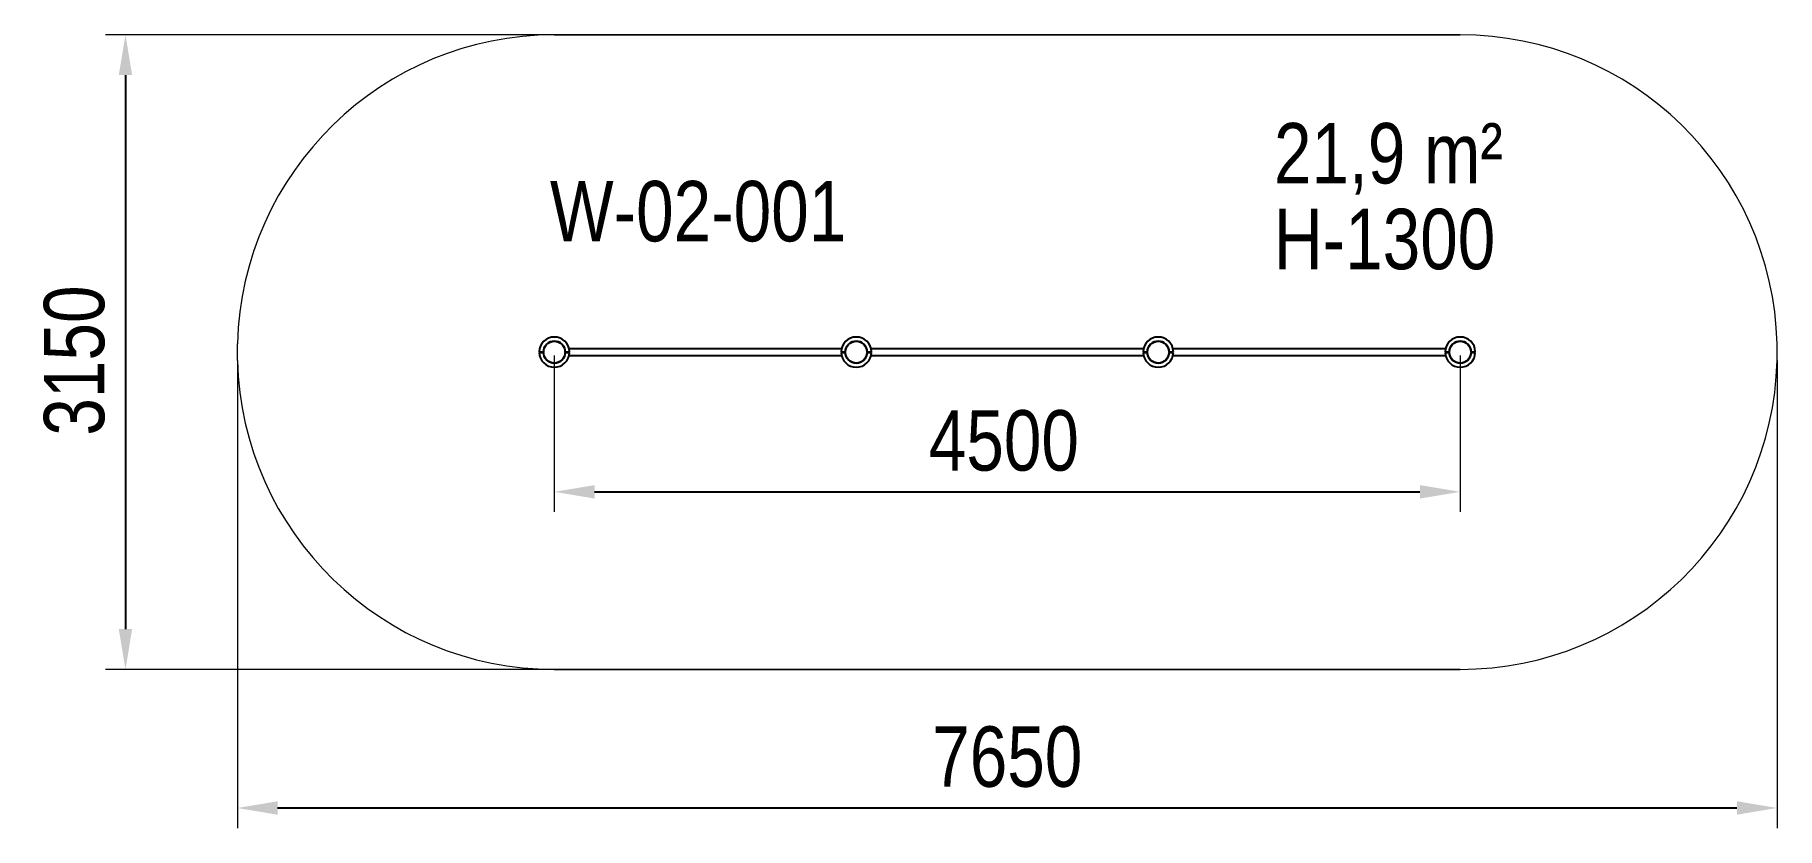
# Model space of a CAD drawing. Header units: millimetres. Extents: x -4614 to 4041, y -1994 to 1945.
import ezdxf

# ---------------------------------------------------------------- set-up
doc = ezdxf.new("R2010")
doc.units = ezdxf.units.MM
for name, color, linetype in [('DIKOM_АРТИКУЛ', 7, 'Continuous'), ('DIKOM_ЗОНА', 80, 'Continuous'), ('DIKOM_ОБЪЕКТ', 7, 'Continuous'), ('DIKOM_РАЗМЕР_ЗОНА', 7, 'Continuous'), ('DIKOM_РАЗМЕР_ОБЪЕКТА', 7, 'Continuous')]:
    doc.layers.add(name, color=color, linetype=linetype)
doc.styles.add('style1', font='arial.ttf', dxfattribs={"width": 0.8})
doc.dimstyles.new('1-50', dxfattribs={"dimtxt": 300, "dimasz": 200, "dimexe": 100, "dimexo": 0, "dimgap": 100, "dimtad": 1, "dimdec": 0, "dimtxsty": 'style1', "dimcen": 0, "dimclrd": 7, "dimclre": 7, "dimadec": 1, "dimazin": 2, "dimtfac": 1, "dimtdec": 0, "dimtmove": 0, "dimatfit": 3, "dimfxl": 0, "dimlwd": 25, "dimlwe": 18, "dimarcsym": 0})

# ---------------------------------------------------------------- blocks, each defined once
blk = doc.blocks.new('*D0')
at = {"layer": 'Defpoints', "color": 0, "transparency": 16777216}
for p in [(-2033.5, 353.5), (2466.5, 353.5), (2466.5, -324.1)]:
    blk.add_point(p, dxfattribs=at)
at = {"layer": 'DIKOM_РАЗМЕР_ОБЪЕКТА', "color": 7, "lineweight": 18, "transparency": 16777216}
for p, q in [((-2033.5, 353.5), (-2033.5, -424.1)), ((2466.5, 353.5), (2466.5, -424.1))]:
    blk.add_line(p, q, dxfattribs=at)
at = {"layer": 'DIKOM_РАЗМЕР_ОБЪЕКТА', "color": 7, "lineweight": 25, "transparency": 16777216}
blk.add_line((-1833.5, -324.1), (2266.5, -324.1), dxfattribs=at)
at = {"layer": 'DIKOM_РАЗМЕР_ОБЪЕКТА', "color": 7, "transparency": 16777216}
for points in [[(-1833.5, -290.7), (-1833.5, -357.4), (-2033.5, -324.1)], [(2266.5, -290.7), (2266.5, -357.4), (2466.5, -324.1)]]:
    blk.add_solid(points, dxfattribs=at)
at = {"layer": 'DIKOM_РАЗМЕР_ОБЪЕКТА', "color": 0, "transparency": 16777216, "insert": (199.5, -70.9), "char_height": 300, "attachment_point": 5, "style": 'style1'}
blk.add_mtext('4500', dxfattribs=at)
blk = doc.blocks.new('*D1')
at = {"layer": 'Defpoints', "color": 0, "transparency": 16777216}
for p in [(-3607.9, 327.5), (4040.9, 327.5), (4040.9, -1893.6)]:
    blk.add_point(p, dxfattribs=at)
at = {"layer": 'DIKOM_РАЗМЕР_ЗОНА', "color": 7, "lineweight": 18, "transparency": 16777216}
for p, q in [((-3607.9, 327.5), (-3607.9, -1993.6)), ((4040.9, 327.5), (4040.9, -1993.6))]:
    blk.add_line(p, q, dxfattribs=at)
at = {"layer": 'DIKOM_РАЗМЕР_ЗОНА', "color": 7, "lineweight": 25, "transparency": 16777216}
blk.add_line((-3407.9, -1893.6), (3840.9, -1893.6), dxfattribs=at)
at = {"layer": 'DIKOM_РАЗМЕР_ЗОНА', "color": 7, "transparency": 16777216}
for points in [[(-3407.9, -1860.2), (-3407.9, -1926.9), (-3607.9, -1893.6)], [(3840.9, -1860.2), (3840.9, -1926.9), (4040.9, -1893.6)]]:
    blk.add_solid(points, dxfattribs=at)
at = {"layer": 'DIKOM_РАЗМЕР_ЗОНА', "color": 0, "transparency": 16777216, "insert": (216.5, -1640.4), "char_height": 300, "attachment_point": 5, "style": 'style1'}
blk.add_mtext('7650', dxfattribs=at)
blk = doc.blocks.new('*D2')
at = {"layer": 'Defpoints', "color": 0, "transparency": 16777216}
for p in [(2466.5, 1944.5), (-4163.9, -1205.5), (2466.5, -1205.5)]:
    blk.add_point(p, dxfattribs=at)
at = {"layer": 'DIKOM_РАЗМЕР_ЗОНА', "color": 7, "lineweight": 18, "transparency": 16777216}
for p, q in [((2466.5, 1944.5), (-4263.9, 1944.5)), ((2466.5, -1205.5), (-4263.9, -1205.5))]:
    blk.add_line(p, q, dxfattribs=at)
at = {"layer": 'DIKOM_РАЗМЕР_ЗОНА', "color": 7, "lineweight": 25, "transparency": 16777216}
blk.add_line((-4163.9, 1744.5), (-4163.9, -1005.5), dxfattribs=at)
at = {"layer": 'DIKOM_РАЗМЕР_ЗОНА', "color": 7, "transparency": 16777216}
for points in [[(-4197.3, 1744.5), (-4130.6, 1744.5), (-4163.9, 1944.5)], [(-4197.3, -1005.5), (-4130.6, -1005.5), (-4163.9, -1205.5)]]:
    blk.add_solid(points, dxfattribs=at)
at = {"layer": 'DIKOM_РАЗМЕР_ЗОНА', "color": 0, "transparency": 16777216, "insert": (-4417.2, 327.6), "char_height": 300, "attachment_point": 5, "rotation": 90, "style": 'style1'}
blk.add_mtext('3150', dxfattribs=at)

msp = doc.modelspace()

# ---------------------------------------------------------------- linework, layer by layer
at = {"layer": 'DIKOM_ЗОНА', "color": 3, "lineweight": 15}
for p, q in [((-2033.5, 1944.5), (2466.5, 1944.5)), ((-3607.9, 327.5), (-3607.9, 411.5)), ((4040.9, 327.5), (4040.9, 411.5)), ((-2033.5, -1205.5), (2466.5, -1205.5))]:
    msp.add_line(p, q, dxfattribs=at)
for centre, start, end in [((-2033.5, 369.5), 90, 178.47193), ((2466.5, 369.5), 1.52807, 90), ((-2033.5, 369.5), 181.52807, 270), ((2466.5, 369.5), 270, 358.47193)]:
    msp.add_arc(centre, 1575, start, end, dxfattribs=at)
at = {"layer": 'DIKOM_ОБЪЕКТ'}
for p, q in [((-2108.5, 371.5), (-2088, 371.5)), ((-2108.5, 367.5), (-2088, 367.5)), ((-2088.5, 367.5), (-2088.5, 371.5)), ((-1979, 371.5), (-1958.5, 371.5)), ((-1979, 367.5), (-1958.5, 367.5)), ((-606.8, 385.5), (-1960.2, 385.5)), ((-1960.2, 353.5), (-606.8, 353.5)), ((-608.5, 371.5), (-588, 371.5)), ((-608.5, 367.5), (-588, 367.5)), ((-588.5, 367.5), (-588.5, 371.5)), ((-479, 371.5), (-458.5, 371.5)), ((-479, 367.5), (-458.5, 367.5)), ((893.2, 385.5), (-460.2, 385.5)), ((-460.2, 353.5), (893.2, 353.5)), ((891.5, 371.5), (912, 371.5)), ((891.5, 367.5), (912, 367.5)), ((911.5, 367.5), (911.5, 371.5)), ((1021, 371.5), (1041.5, 371.5)), ((1021, 367.5), (1041.5, 367.5)), ((2393.2, 385.5), (1039.8, 385.5)), ((1039.8, 353.5), (2393.2, 353.5)), ((2391.5, 371.5), (2412, 371.5)), ((2391.5, 367.5), (2412, 367.5)), ((2411.5, 367.5), (2411.5, 371.5)), ((2521, 371.5), (2541.5, 371.5)), ((2521, 367.5), (2541.5, 367.5))]:
    msp.add_line(p, q, dxfattribs=at)
for centre in [(-2033.5, 369.5), (-533.5, 369.5), (966.5, 369.5), (2466.5, 369.5)]:
    msp.add_circle(centre, 54, dxfattribs=at)
for centre, radius, start, end in [((-2033.5, 369.5), 75, 1.52807, 178.47193), ((-533.5, 369.5), 75, 1.52807, 178.47193), ((966.5, 369.5), 75, 1.52807, 178.47193), ((2466.5, 369.5), 75, 1.52807, 178.47193), ((-2033.5, 369.5), 75, 181.52807, 358.47193), ((-2033.5, 369.5), 54.5, 2.10307, 177.89693), ((-2033.5, 369.5), 54.5, 182.10307, 357.89693), ((-533.5, 369.5), 75, 181.52807, 358.47193), ((-533.5, 369.5), 54.5, 2.10307, 177.89693), ((-533.5, 369.5), 54.5, 182.10307, 357.89693), ((966.5, 369.5), 75, 181.52807, 358.47193), ((966.5, 369.5), 54.5, 2.10307, 177.89693), ((966.5, 369.5), 54.5, 182.10307, 357.89693), ((2466.5, 369.5), 75, 181.52807, 358.47193), ((2466.5, 369.5), 54.5, 2.10307, 177.89693), ((2466.5, 369.5), 54.5, 182.10307, 357.89693)]:
    msp.add_arc(centre, radius, start, end, dxfattribs=at)

# ---------------------------------------------------------------- texts
at = {"layer": 'DIKOM_АРТИКУЛ', "color": 7, "linetype": 'Continuous', "lineweight": 15, "insert": (-2055.3, 1219.3), "char_height": 300, "attachment_point": 1, "style": 'style1'}
msp.add_mtext_dynamic_manual_height_columns('W-02-001', width=2314.7, gutter_width=20, heights=[0], dxfattribs=at)
at = {"layer": 'DIKOM_РАЗМЕР_ОБЪЕКТА', "insert": (1541.6, 1506.9), "char_height": 300, "width": 2314.7, "attachment_point": 1, "style": 'style1'}
msp.add_mtext('21,9 m²', dxfattribs=at)
at = {"layer": 'DIKOM_РАЗМЕР_ОБЪЕКТА', "insert": (1541.2, 1081.1), "char_height": 300, "attachment_point": 1, "style": 'style1'}
msp.add_mtext_dynamic_manual_height_columns('H-1300', width=2314.7, gutter_width=20, heights=[0], dxfattribs=at)

# ---------------------------------------------------------------- dimensions: what is measured, and where the dimension line sits
at = {"layer": 'DIKOM_РАЗМЕР_ЗОНА'}
dim = msp.add_linear_dim(base=(-4163.9, -1205.5), p1=(2466.5, 1944.5), p2=(2466.5, -1205.5), angle=90, dimstyle='1-50', dxfattribs=at)
dim.commit()
dim.dimension.update_dxf_attribs({"geometry": '*D2', "text_midpoint": (-4163.9, 327.6), "dimtype": 160})
dim = msp.add_linear_dim(base=(4040.9, -1893.6), p1=(-3607.9, 327.5), p2=(4040.9, 327.5), text='7650', dimstyle='1-50', dxfattribs=at)
dim.commit()
dim.dimension.update_dxf_attribs({"geometry": '*D1', "text_midpoint": (216.5, -1893.6), "dimtype": 160})
at = {"layer": 'DIKOM_РАЗМЕР_ОБЪЕКТА'}
dim = msp.add_linear_dim(base=(2466.5, -324.1), p1=(-2033.5, 353.5), p2=(2466.5, 353.5), dimstyle='1-50', dxfattribs=at)
dim.commit()
dim.dimension.update_dxf_attribs({"geometry": '*D0', "text_midpoint": (199.5, -324.1), "dimtype": 160})

doc.saveas('drawing.dxf')
